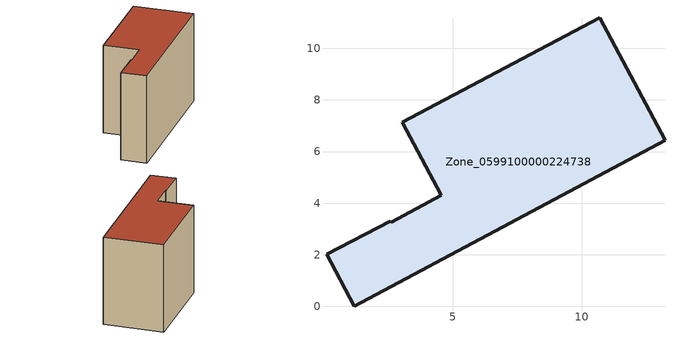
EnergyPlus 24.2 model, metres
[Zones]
Zone_0599100000224738
 floor ground (C_G): 13.22,6.43 1.19,0 0.11,2.03 2.58,3.31 2.61,3.26 4.56,4.31 3.05,7.13 10.69,11.19 z0
 wall outside (C_F): 4.56,4.31 2.61,3.26 2.58,3.31 0.11,2.03 1.19,0 13.22,6.43 10.69,11.19 3.05,7.13 4.56,4.31 z0:8.14
 roof outside (C_R): 1.19,0 13.22,6.43 10.69,11.19 3.05,7.13 4.56,4.31 2.61,3.26 2.58,3.31 0.11,2.03 z8.14
[BUILDING]
Pand.0599100000224738: North Axis=0; Terrain=City; Loads Convergence Tolerance Value=0.04; Temperature Convergence Tolerance Value=0.4; Solar Distribution=FullExterior; Maximum Number of Warmup Days=25; Minimum Number of Warmup Days=1
[Site:Location]
Rotterdam.The.Hague.AP_ZH_NLD Design_Conditions: Latitude=51.96; Longitude=4.45; Time Zone=1; Elevation=-4.5
[SITE:GROUNDTEMPERATURE:BUILDINGSURFACE]
18, 18, 18, 18, 18, 18, 18, 18, 18, 18, 18, 18
[MATERIAL] Thermal Absorptance=0.9; Solar Absorptance=0.7; Visible Absorptance=0.7
Name | Roughness | Thickness | Conductivity | Density | Specific Heat
G.TI.1975-1991 | MediumSmooth | 0.15 | 0.288461 | 540 | 1210
F.TI.1975-1991 | Rough | 0.3 | 0.230769 | 1920 | 840
R.TI.1975-1991 | MediumRough | 0.2 | 0.153846 | 1500 | 1000
[CONSTRUCTION]
C_G: G.TI.1975-1991
C_F: F.TI.1975-1991
C_R: R.TI.1975-1991
[ZONE]
Zone_0599100000224738: Type=1; Multiplier=1; Ceiling Height=Autocalculate; Volume=Autocalculate; Floor Area=autocalculate; Part of Total Floor Area=Yes
[ZONEINFILTRATION:DESIGNFLOWRATE]
Infil_Zone_0599100000224738: Zone or ZoneList or Space or SpaceList=Zone_0599100000224738; Schedule=AlwaysOn; Design Flow Rate Calculation Method=Flow/Area; Flow Rate per Floor Area=0.003; Constant Term Coefficient=1; Temperature Term Coefficient=0; Velocity Term Coefficient=0; Velocity Squared Term Coefficient=0
[HVACTEMPLATE:ZONE:IDEALLOADSAIRSYSTEM]
Zone_0599100000224738: Maximum Heating Supply Air Temperature=50; Minimum Cooling Supply Air Temperature=13; Maximum Heating Supply Air Humidity Ratio=0.0156; Minimum Cooling Supply Air Humidity Ratio=0.0077; Heating Limit=NoLimit; Cooling Limit=NoLimit; Dehumidification Control Type=ConstantSensibleHeatRatio; Cooling Sensible Heat Ratio=0.7; Dehumidification Setpoint=60; Humidification Control Type=None; Humidification Setpoint=30; Outdoor Air Method=None; Outdoor Air Flow Rate per Person=0.00944; Outdoor Air Flow Rate per Zone Floor Area=0; Outdoor Air Flow Rate per Zone=0; Demand Controlled Ventilation Type=None; Outdoor Air Economizer Type=NoEconomizer; Heat Recovery Type=None; Sensible Heat Recovery Effectiveness=0.7; Latent Heat Recovery Effectiveness=0.65
[ZONECONTROL:THERMOSTAT]
ThermostatControl_Zone_0599100000224738: Zone or ZoneList=Zone_0599100000224738; Control Type Schedule=DualSetpointControlType; Control 1=Thermostat_Zone_0599100000224738; Temperature Difference Between Cutout And Setpoint=0
[THERMOSTATSETPOINT:DUALSETPOINT]
Thermostat_Zone_0599100000224738: Heating Setpoint Temperature Schedule=HeatingSetpoint_Zone_0599100000224738; Cooling Setpoint Temperature Schedule=CoolingSetpoint_Zone_0599100000224738
[SCHEDULE:COMPACT]
HeatingSetpoint_Zone_0599100000224738: Through: 12/31, For: AllDays, Until: 24:00, 21
CoolingSetpoint_Zone_0599100000224738: Through: 12/31, For: AllDays, Until: 24:00, 24
DualSetpointControlType: Through: 12/31, For: AllDays, Until: 24:00, 4
AlwaysOn: Through: 12/31, For: AllDays, Until: 24:00, 1
